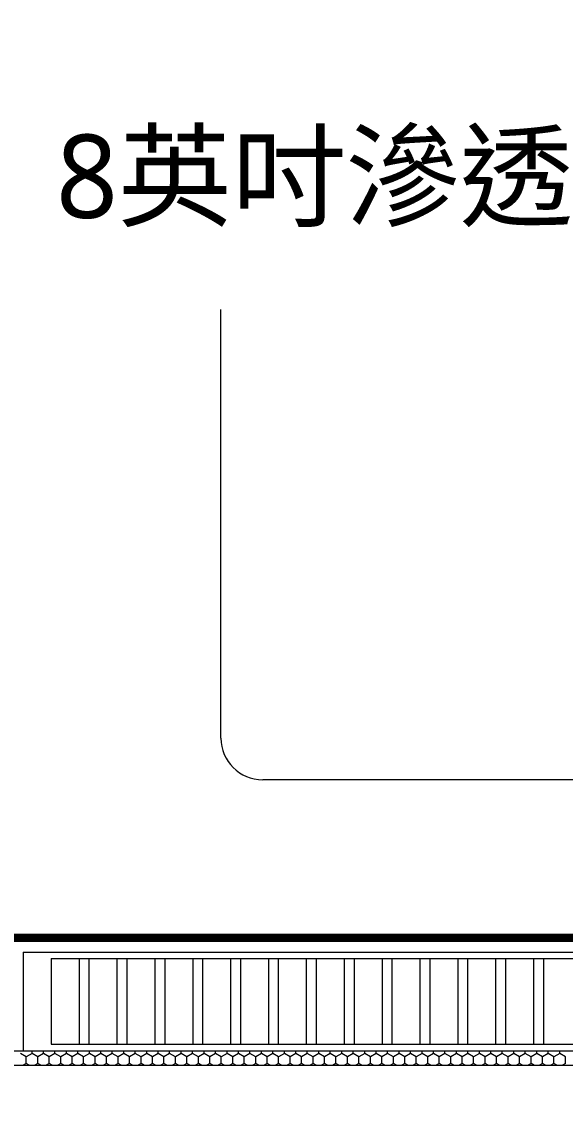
# Model space of a CAD drawing. Header units: millimetres. Extents: x -1245 to 7283, y 1609 to 4579.
# Drawn here: x 5508.5 to 5638.9, y 2996.7 to 3255.6 of the extents above; entities that cross this region are included whole.
import ezdxf

# ---------------------------------------------------------------- set-up
doc = ezdxf.new("R2010")
doc.units = ezdxf.units.MM
doc.styles.add('微軟正黑體', font='Microsoft JhengHei.ttf')

msp = doc.modelspace()

# ---------------------------------------------------------------- hatches: boundary and pattern name
at = {"lineweight": 5}
h = msp.add_hatch(dxfattribs=at)
h.set_pattern_fill('AR-CONC', color=256)
h.set_pattern_definition([(50, (-4596.65, 1603.03), (182.1847, -15.939), [19.05, -209.55]), (355, (-4596.65, 1603.03), (-35.2434, 191.057), [15.24, -167.6406]), (100.4514, (-4581.46, 1601.7), (146.9412, 175.1178), [16.19, -178.0902]), (46.1842, (-4596.65, 1653.83), (271.079, -42.0423), [28.575, -314.325]), (96.6356, (-4574.06, 1650.32), (237.404, 247.426), [24.285, -267.1356]), (351.1842, (-4596.65, 1653.83), (237.404, 247.426), [22.86, -251.46]), (21, (-4571.25, 1641.13), (151.6144, -102.2652), [19.05, -209.55]), (326, (-4571.25, 1641.13), (61.802, 184.188), [15.24, -167.64]), (71.4514, (-4558.61, 1632.6), (213.4164, 81.9228), [16.19, -178.09]), (37.5, (-4596.646, 1603.026), (3.0886, 84.55504), [0, -165.608, 0, -170.18, 0, -168.275]), (7.5, (-4596.65, 1603.03), (66.8197, 100.1806), [0, -97.028, 0, -161.798, 0, -64.135]), (327.5, (-4653.29, 1603.026), (135.5906, -5.72874), [0, -63.5, 0, -198.12, 0, -262.89]), (317.5, (-4678.69, 1603.03), (148.1292, 25.4265), [0, -82.55, 0, -131.572, 0, -186.69])])
h.paths.add_polyline_path([(5919.24, 3505.11), (5774.1, 3505.11), (5774.1, 3025.08), (5754.1, 3005.08), (3666.85, 3005.08), (3646.85, 3025.08), (3646.85, 3505.11), (3501.7, 3505.11), (3501.7, 2859.93), (3646.85, 2859.93), (5774.1, 2859.93), (5919.24, 2859.93)])

# ---------------------------------------------------------------- linework, layer by layer
for p, q in [((5556.29, 3083.66), (5556.29, 3186.53)), ((5660.27, 3073.66), (5566.29, 3073.66)), ((5508.85, 3032.34), (5508.85, 3008.66)), ((5508.85, 3032.34), (5749.27, 3032.34)), ((5515.56, 3030.76), (5749.23, 3030.76)), ((5515.56, 3030.76), (5515.56, 3010.24)), ((5522.27, 3030.76), (5522.27, 3010.24)), ((5524.64, 3030.76), (5524.64, 3010.24)), ((5531.35, 3030.76), (5531.35, 3010.24)), ((5533.72, 3030.76), (5533.72, 3010.24)), ((5540.43, 3030.76), (5540.43, 3010.24)), ((5542.8, 3030.76), (5542.8, 3010.24)), ((5549.51, 3030.76), (5549.51, 3010.24)), ((5551.87, 3030.76), (5551.87, 3010.24)), ((5558.58, 3030.76), (5558.58, 3010.24)), ((5560.95, 3030.76), (5560.95, 3010.24)), ((5567.66, 3030.76), (5567.66, 3010.24)), ((5570.03, 3030.76), (5570.03, 3010.24)), ((5576.74, 3030.76), (5576.74, 3010.24)), ((5579.11, 3030.76), (5579.11, 3010.24)), ((5585.82, 3030.76), (5585.82, 3010.24)), ((5588.19, 3030.76), (5588.19, 3010.24)), ((5594.9, 3030.76), (5594.9, 3010.24)), ((5597.27, 3030.76), (5597.27, 3010.24)), ((5603.98, 3030.76), (5603.98, 3010.24)), ((5606.34, 3030.76), (5606.34, 3010.24)), ((5613.05, 3030.76), (5613.05, 3010.24)), ((5615.42, 3030.76), (5615.42, 3010.24)), ((5622.13, 3030.76), (5622.13, 3010.24)), ((5624.5, 3030.76), (5624.5, 3010.24)), ((5631.21, 3030.76), (5631.21, 3010.24)), ((5633.58, 3030.76), (5633.58, 3010.24)), ((5515.56, 3010.24), (5749.23, 3010.24))]:
    msp.add_line(p, q, dxfattribs=at)
at = {"linetype": 'Continuous', "lineweight": 5}
for p, q in [((5509.62, 3007.17), (5508.25, 3007.96)), ((5511, 3007.96), (5509.62, 3007.17)), ((5511, 3007.96), (5511, 3008.66)), ((5512.37, 3007.17), (5511, 3007.96)), ((5513.75, 3007.96), (5512.37, 3007.17)), ((5513.75, 3007.96), (5513.75, 3008.66)), ((5515.12, 3007.17), (5513.75, 3007.96)), ((5516.5, 3007.96), (5515.12, 3007.17)), ((5516.5, 3007.96), (5516.5, 3008.66)), ((5517.87, 3007.17), (5516.5, 3007.96)), ((5519.25, 3007.96), (5517.87, 3007.17)), ((5519.25, 3007.96), (5519.25, 3008.66)), ((5520.62, 3007.17), (5519.25, 3007.96)), ((5521.99, 3007.96), (5520.62, 3007.17)), ((5521.99, 3007.96), (5521.99, 3008.66)), ((5523.37, 3007.17), (5521.99, 3007.96)), ((5524.74, 3007.96), (5523.37, 3007.17)), ((5524.74, 3007.96), (5524.74, 3008.66)), ((5526.12, 3007.17), (5524.74, 3007.96)), ((5527.49, 3007.96), (5526.12, 3007.17)), ((5527.49, 3007.96), (5527.49, 3008.66)), ((5528.87, 3007.17), (5527.49, 3007.96)), ((5530.24, 3007.96), (5528.87, 3007.17)), ((5530.24, 3007.96), (5530.24, 3008.66)), ((5531.62, 3007.17), (5530.24, 3007.96)), ((5532.99, 3007.96), (5531.62, 3007.17)), ((5532.99, 3007.96), (5532.99, 3008.66)), ((5534.37, 3007.17), (5532.99, 3007.96)), ((5535.74, 3007.96), (5534.37, 3007.17)), ((5535.74, 3007.96), (5535.74, 3008.66)), ((5537.12, 3007.17), (5535.74, 3007.96)), ((5538.49, 3007.96), (5537.12, 3007.17)), ((5538.49, 3007.96), (5538.49, 3008.66)), ((5539.87, 3007.17), (5538.49, 3007.96)), ((5541.24, 3007.96), (5539.87, 3007.17)), ((5541.24, 3007.96), (5541.24, 3008.66)), ((5542.62, 3007.17), (5541.24, 3007.96)), ((5543.99, 3007.96), (5542.62, 3007.17)), ((5543.99, 3007.96), (5543.99, 3008.66)), ((5545.37, 3007.17), (5543.99, 3007.96)), ((5546.74, 3007.96), (5545.37, 3007.17)), ((5546.74, 3007.96), (5546.74, 3008.66)), ((5548.12, 3007.17), (5546.74, 3007.96)), ((5549.49, 3007.96), (5548.12, 3007.17)), ((5549.49, 3007.96), (5549.49, 3008.66)), ((5550.87, 3007.17), (5549.49, 3007.96)), ((5552.24, 3007.96), (5550.87, 3007.17)), ((5552.24, 3007.96), (5552.24, 3008.66)), ((5553.62, 3007.17), (5552.24, 3007.96)), ((5554.99, 3007.96), (5553.62, 3007.17)), ((5554.99, 3007.96), (5554.99, 3008.66)), ((5556.37, 3007.17), (5554.99, 3007.96)), ((5557.74, 3007.96), (5556.37, 3007.17)), ((5557.74, 3007.96), (5557.74, 3008.66)), ((5559.11, 3007.17), (5557.74, 3007.96)), ((5560.49, 3007.96), (5559.11, 3007.17)), ((5560.49, 3007.96), (5560.49, 3008.66)), ((5561.86, 3007.17), (5560.49, 3007.96)), ((5563.24, 3007.96), (5561.86, 3007.17)), ((5563.24, 3007.96), (5563.24, 3008.66)), ((5564.61, 3007.17), (5563.24, 3007.96)), ((5565.99, 3007.96), (5564.61, 3007.17)), ((5565.99, 3007.96), (5565.99, 3008.66)), ((5567.36, 3007.17), (5565.99, 3007.96)), ((5568.74, 3007.96), (5567.36, 3007.17)), ((5568.74, 3007.96), (5568.74, 3008.66)), ((5570.11, 3007.17), (5568.74, 3007.96)), ((5571.49, 3007.96), (5570.11, 3007.17)), ((5571.49, 3007.96), (5571.49, 3008.66)), ((5572.86, 3007.17), (5571.49, 3007.96)), ((5574.24, 3007.96), (5572.86, 3007.17)), ((5574.24, 3007.96), (5574.24, 3008.66)), ((5575.61, 3007.17), (5574.24, 3007.96)), ((5576.99, 3007.96), (5575.61, 3007.17)), ((5576.99, 3007.96), (5576.99, 3008.66)), ((5578.36, 3007.17), (5576.99, 3007.96)), ((5579.74, 3007.96), (5578.36, 3007.17)), ((5579.74, 3007.96), (5579.74, 3008.66)), ((5581.11, 3007.17), (5579.74, 3007.96)), ((5582.49, 3007.96), (5581.11, 3007.17)), ((5582.49, 3007.96), (5582.49, 3008.66)), ((5583.86, 3007.17), (5582.49, 3007.96)), ((5585.24, 3007.96), (5583.86, 3007.17)), ((5585.24, 3007.96), (5585.24, 3008.66)), ((5586.61, 3007.17), (5585.24, 3007.96)), ((5587.99, 3007.96), (5586.61, 3007.17)), ((5587.99, 3007.96), (5587.99, 3008.66)), ((5589.36, 3007.17), (5587.99, 3007.96)), ((5590.74, 3007.96), (5589.36, 3007.17)), ((5590.74, 3007.96), (5590.74, 3008.66)), ((5592.11, 3007.17), (5590.74, 3007.96)), ((5593.49, 3007.96), (5592.11, 3007.17)), ((5593.49, 3007.96), (5593.49, 3008.66)), ((5594.86, 3007.17), (5593.49, 3007.96)), ((5596.23, 3007.96), (5594.86, 3007.17)), ((5596.23, 3007.96), (5596.23, 3008.66)), ((5597.61, 3007.17), (5596.23, 3007.96)), ((5598.98, 3007.96), (5597.61, 3007.17)), ((5598.98, 3007.96), (5598.98, 3008.66)), ((5600.36, 3007.17), (5598.98, 3007.96)), ((5601.73, 3007.96), (5600.36, 3007.17)), ((5601.73, 3007.96), (5601.73, 3008.66)), ((5603.11, 3007.17), (5601.73, 3007.96)), ((5604.48, 3007.96), (5603.11, 3007.17)), ((5604.48, 3007.96), (5604.48, 3008.66)), ((5605.86, 3007.17), (5604.48, 3007.96)), ((5607.23, 3007.96), (5605.86, 3007.17)), ((5607.23, 3007.96), (5607.23, 3008.66)), ((5608.61, 3007.17), (5607.23, 3007.96)), ((5609.98, 3007.96), (5608.61, 3007.17)), ((5609.98, 3007.96), (5609.98, 3008.66)), ((5611.36, 3007.17), (5609.98, 3007.96)), ((5612.73, 3007.96), (5611.36, 3007.17)), ((5612.73, 3007.96), (5612.73, 3008.66)), ((5614.11, 3007.17), (5612.73, 3007.96)), ((5615.48, 3007.96), (5614.11, 3007.17)), ((5615.48, 3007.96), (5615.48, 3008.66)), ((5616.86, 3007.17), (5615.48, 3007.96)), ((5618.23, 3007.96), (5616.86, 3007.17)), ((5618.23, 3007.96), (5618.23, 3008.66)), ((5619.61, 3007.17), (5618.23, 3007.96)), ((5620.98, 3007.96), (5619.61, 3007.17)), ((5620.98, 3007.96), (5620.98, 3008.66)), ((5622.36, 3007.17), (5620.98, 3007.96)), ((5623.73, 3007.96), (5622.36, 3007.17)), ((5623.73, 3007.96), (5623.73, 3008.66)), ((5625.11, 3007.17), (5623.73, 3007.96)), ((5626.48, 3007.96), (5625.11, 3007.17)), ((5626.48, 3007.96), (5626.48, 3008.66)), ((5627.86, 3007.17), (5626.48, 3007.96)), ((5629.23, 3007.96), (5627.86, 3007.17)), ((5629.23, 3007.96), (5629.23, 3008.66)), ((5630.61, 3007.17), (5629.23, 3007.96)), ((5631.98, 3007.96), (5630.61, 3007.17)), ((5631.98, 3007.96), (5631.98, 3008.66)), ((5633.35, 3007.17), (5631.98, 3007.96)), ((5634.73, 3007.96), (5633.35, 3007.17)), ((5634.73, 3007.96), (5634.73, 3008.66)), ((5636.1, 3007.17), (5634.73, 3007.96)), ((5637.48, 3007.96), (5636.1, 3007.17)), ((5637.48, 3007.96), (5637.48, 3008.66)), ((5638.85, 3007.17), (5637.48, 3007.96)), ((5509.62, 3005.58), (5508.75, 3005.08)), ((5509.62, 3005.58), (5509.62, 3007.17)), ((5510.5, 3005.08), (5509.62, 3005.58)), ((5512.37, 3005.58), (5511.5, 3005.08)), ((5512.37, 3005.58), (5512.37, 3007.17)), ((5513.25, 3005.08), (5512.37, 3005.58)), ((5515.12, 3005.58), (5514.24, 3005.08)), ((5515.12, 3005.58), (5515.12, 3007.17)), ((5516, 3005.08), (5515.12, 3005.58)), ((5517.87, 3005.58), (5516.99, 3005.08)), ((5517.87, 3005.58), (5517.87, 3007.17)), ((5518.75, 3005.08), (5517.87, 3005.58)), ((5520.62, 3005.58), (5519.74, 3005.08)), ((5520.62, 3005.58), (5520.62, 3007.17)), ((5521.5, 3005.08), (5520.62, 3005.58)), ((5523.37, 3005.58), (5522.49, 3005.08)), ((5523.37, 3005.58), (5523.37, 3007.17)), ((5524.25, 3005.08), (5523.37, 3005.58)), ((5526.12, 3005.58), (5525.24, 3005.08)), ((5526.12, 3005.58), (5526.12, 3007.17)), ((5527, 3005.08), (5526.12, 3005.58)), ((5528.87, 3005.58), (5527.99, 3005.08)), ((5528.87, 3005.58), (5528.87, 3007.17)), ((5529.74, 3005.08), (5528.87, 3005.58)), ((5531.62, 3005.58), (5530.74, 3005.08)), ((5531.62, 3005.58), (5531.62, 3007.17)), ((5532.49, 3005.08), (5531.62, 3005.58)), ((5534.37, 3005.58), (5533.49, 3005.08)), ((5534.37, 3005.58), (5534.37, 3007.17)), ((5535.24, 3005.08), (5534.37, 3005.58)), ((5537.12, 3005.58), (5536.24, 3005.08)), ((5537.12, 3005.58), (5537.12, 3007.17)), ((5537.99, 3005.08), (5537.12, 3005.58)), ((5539.87, 3005.58), (5538.99, 3005.08)), ((5539.87, 3005.58), (5539.87, 3007.17)), ((5540.74, 3005.08), (5539.87, 3005.58)), ((5542.62, 3005.58), (5541.74, 3005.08)), ((5542.62, 3005.58), (5542.62, 3007.17)), ((5543.49, 3005.08), (5542.62, 3005.58)), ((5545.37, 3005.58), (5544.49, 3005.08)), ((5545.37, 3005.58), (5545.37, 3007.17)), ((5546.24, 3005.08), (5545.37, 3005.58)), ((5548.12, 3005.58), (5547.24, 3005.08)), ((5548.12, 3005.58), (5548.12, 3007.17)), ((5548.99, 3005.08), (5548.12, 3005.58)), ((5550.87, 3005.58), (5549.99, 3005.08)), ((5550.87, 3005.58), (5550.87, 3007.17)), ((5551.74, 3005.08), (5550.87, 3005.58)), ((5553.62, 3005.58), (5552.74, 3005.08)), ((5553.62, 3005.58), (5553.62, 3007.17)), ((5554.49, 3005.08), (5553.62, 3005.58)), ((5556.37, 3005.58), (5555.49, 3005.08)), ((5556.37, 3005.58), (5556.37, 3007.17)), ((5557.24, 3005.08), (5556.37, 3005.58)), ((5559.11, 3005.58), (5558.24, 3005.08)), ((5559.11, 3005.58), (5559.11, 3007.17)), ((5559.99, 3005.08), (5559.11, 3005.58)), ((5561.86, 3005.58), (5560.99, 3005.08)), ((5561.86, 3005.58), (5561.86, 3007.17)), ((5562.74, 3005.08), (5561.86, 3005.58)), ((5564.61, 3005.58), (5563.74, 3005.08)), ((5564.61, 3005.58), (5564.61, 3007.17)), ((5565.49, 3005.08), (5564.61, 3005.58)), ((5567.36, 3005.58), (5566.49, 3005.08)), ((5567.36, 3005.58), (5567.36, 3007.17)), ((5568.24, 3005.08), (5567.36, 3005.58)), ((5570.11, 3005.58), (5569.24, 3005.08)), ((5570.11, 3005.58), (5570.11, 3007.17)), ((5570.99, 3005.08), (5570.11, 3005.58)), ((5572.86, 3005.58), (5571.99, 3005.08)), ((5572.86, 3005.58), (5572.86, 3007.17)), ((5573.74, 3005.08), (5572.86, 3005.58)), ((5575.61, 3005.58), (5574.74, 3005.08)), ((5575.61, 3005.58), (5575.61, 3007.17)), ((5576.49, 3005.08), (5575.61, 3005.58)), ((5578.36, 3005.58), (5577.49, 3005.08)), ((5578.36, 3005.58), (5578.36, 3007.17)), ((5579.24, 3005.08), (5578.36, 3005.58)), ((5581.11, 3005.58), (5580.24, 3005.08)), ((5581.11, 3005.58), (5581.11, 3007.17)), ((5581.99, 3005.08), (5581.11, 3005.58)), ((5583.86, 3005.58), (5582.99, 3005.08)), ((5583.86, 3005.58), (5583.86, 3007.17)), ((5584.74, 3005.08), (5583.86, 3005.58)), ((5586.61, 3005.58), (5585.74, 3005.08)), ((5586.61, 3005.58), (5586.61, 3007.17)), ((5587.49, 3005.08), (5586.61, 3005.58)), ((5589.36, 3005.58), (5588.48, 3005.08)), ((5589.36, 3005.58), (5589.36, 3007.17)), ((5590.24, 3005.08), (5589.36, 3005.58)), ((5592.11, 3005.58), (5591.23, 3005.08)), ((5592.11, 3005.58), (5592.11, 3007.17)), ((5592.99, 3005.08), (5592.11, 3005.58)), ((5594.86, 3005.58), (5593.98, 3005.08)), ((5594.86, 3005.58), (5594.86, 3007.17)), ((5595.74, 3005.08), (5594.86, 3005.58)), ((5597.61, 3005.58), (5596.73, 3005.08)), ((5597.61, 3005.58), (5597.61, 3007.17)), ((5598.49, 3005.08), (5597.61, 3005.58)), ((5600.36, 3005.58), (5599.48, 3005.08)), ((5600.36, 3005.58), (5600.36, 3007.17)), ((5601.24, 3005.08), (5600.36, 3005.58)), ((5603.11, 3005.58), (5602.23, 3005.08)), ((5603.11, 3005.58), (5603.11, 3007.17)), ((5603.98, 3005.08), (5603.11, 3005.58)), ((5605.86, 3005.58), (5604.98, 3005.08)), ((5605.86, 3005.58), (5605.86, 3007.17)), ((5606.73, 3005.08), (5605.86, 3005.58)), ((5608.61, 3005.58), (5607.73, 3005.08)), ((5608.61, 3005.58), (5608.61, 3007.17)), ((5609.48, 3005.08), (5608.61, 3005.58)), ((5611.36, 3005.58), (5610.48, 3005.08)), ((5611.36, 3005.58), (5611.36, 3007.17)), ((5612.23, 3005.08), (5611.36, 3005.58)), ((5614.11, 3005.58), (5613.23, 3005.08)), ((5614.11, 3005.58), (5614.11, 3007.17)), ((5614.98, 3005.08), (5614.11, 3005.58)), ((5616.86, 3005.58), (5615.98, 3005.08)), ((5616.86, 3005.58), (5616.86, 3007.17)), ((5617.73, 3005.08), (5616.86, 3005.58)), ((5619.61, 3005.58), (5618.73, 3005.08)), ((5619.61, 3005.58), (5619.61, 3007.17)), ((5620.48, 3005.08), (5619.61, 3005.58)), ((5622.36, 3005.58), (5621.48, 3005.08)), ((5622.36, 3005.58), (5622.36, 3007.17)), ((5623.23, 3005.08), (5622.36, 3005.58)), ((5625.11, 3005.58), (5624.23, 3005.08)), ((5625.11, 3005.58), (5625.11, 3007.17)), ((5625.98, 3005.08), (5625.11, 3005.58)), ((5627.86, 3005.58), (5626.98, 3005.08)), ((5627.86, 3005.58), (5627.86, 3007.17)), ((5628.73, 3005.08), (5627.86, 3005.58)), ((5630.61, 3005.58), (5629.73, 3005.08)), ((5630.61, 3005.58), (5630.61, 3007.17)), ((5631.48, 3005.08), (5630.61, 3005.58)), ((5633.35, 3005.58), (5632.48, 3005.08)), ((5633.35, 3005.58), (5633.35, 3007.17)), ((5634.23, 3005.08), (5633.35, 3005.58)), ((5636.1, 3005.58), (5635.23, 3005.08)), ((5636.1, 3005.58), (5636.1, 3007.17)), ((5636.98, 3005.08), (5636.1, 3005.58)), ((5638.85, 3005.58), (5637.98, 3005.08)), ((5638.85, 3005.58), (5638.85, 3007.17))]:
    msp.add_line(p, q, dxfattribs=at)
at = {"lineweight": 5}
for points in [[(5769.94, 3263.79), (5769.94, 3492.63), (5774.1, 3492.63), (5774.1, 3025.08), (5754.1, 3005.08), (5286.96, 3005.08)], [(5284.89, 3008.66), (5751.3, 3008.66), (5769.94, 3027.3), (5769.94, 3247.36)]]:
    msp.add_lwpolyline(points, dxfattribs=at)
at = {"lineweight": 5, "const_width": 2}
msp.add_lwpolyline([(4123.59, 3080.33), (4123.59, 3087.08), (4132.52, 3106.5), (4143.95, 3119.17), (4159.99, 3124.29), (4177.52, 3125.34), (4189.3, 3123.34), (4205.09, 3114.51), (4215.82, 3102.58), (4221.66, 3090.82), (4223.26, 3077.24), (4221.25, 3063.17), (4216.81, 3051.25), (4208.13, 3042.47), (4197.63, 3035.71), (4422.1, 3035.71), (5679.41, 3035.71), (5679.41, 3043.06), (5669.09, 3051.91), (5669.09, 3068.11), (5668.66, 3070.15)], dxfattribs=at)
at = {"lineweight": 5}
msp.add_arc((5566.29, 3083.66), 10, 180, 270, dxfattribs=at)

# ---------------------------------------------------------------- texts
at = {"lineweight": 5, "insert": (5516.72, 3217.36), "char_height": 20, "width": 198.9863, "attachment_point": 4, "style": '微軟正黑體'}
msp.add_mtext('8英吋滲透排水管', dxfattribs=at)

doc.saveas('drawing.dxf')
